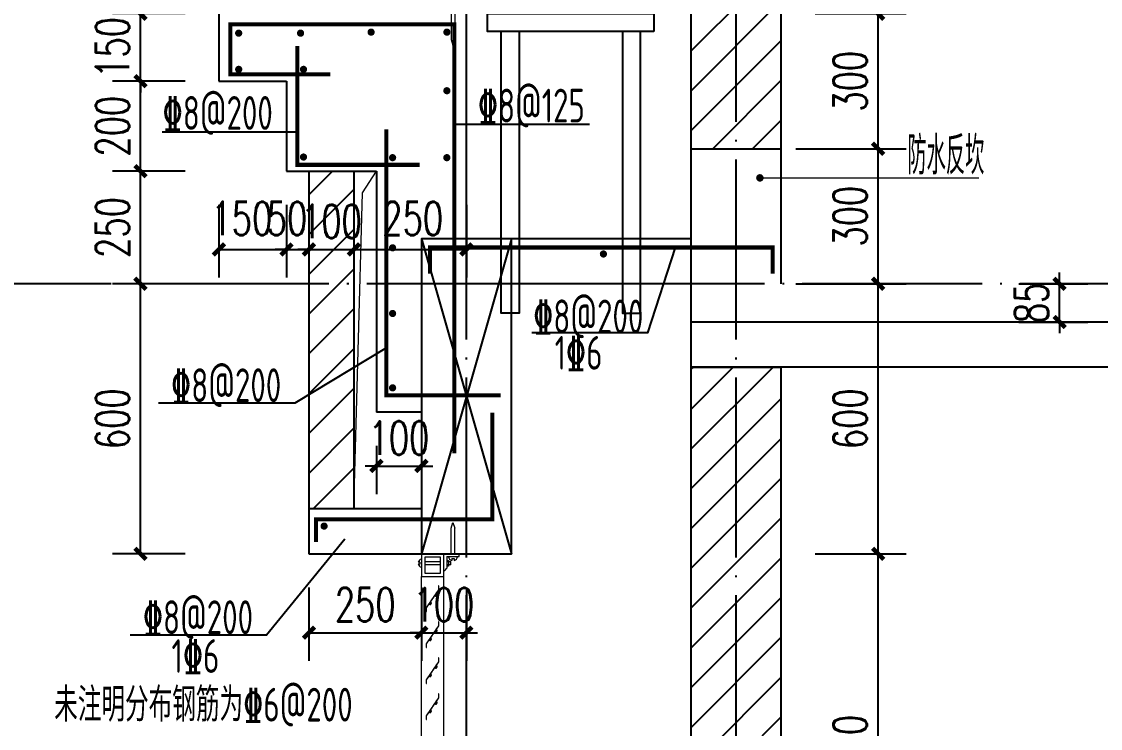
# Model space of a CAD drawing. Extents: x 393367 to 3005760, y 4998 to 826018.
# Drawn here: x 2853679 to 2856077, y 448455 to 450025 of the extents above; entities that cross this region are included whole.
import ezdxf

# ---------------------------------------------------------------- set-up
doc = ezdxf.new("R2010")
doc.units = 0
doc.header["$LTSCALE"] = 1000
doc.linetypes.add('DOTE', pattern=[2.42, 2, -0.2, 0.02, -0.2])
doc.layers.get('0').update_dxf_attribs({"linetype": 'CONTINUOUS'})
doc.layers.get('Defpoints').update_dxf_attribs({"linetype": 'CONTINUOUS'})
for name, color, linetype, lineweight in [('DIM_IDEN', 3, 'CONTINUOUS', 15), ('REIN', 1, 'CONTINUOUS', 18), ('立面-洞口示意', 214, 'CONTINUOUS', 13), ('立面-百叶', 36, 'CONTINUOUS', 9)]:
    doc.layers.add(name, color=color, linetype=linetype, lineweight=lineweight)
for name, color, linetype in [('DOTE', 8, 'DOTE'), ('PUB_DIM', 3, 'CONTINUOUS'), ('PUB_HATCH', 8, 'CONTINUOUS'), ('PUB_TEXT', 7, 'CONTINUOUS'), ('S-大样-砼线', 7, 'CONTINUOUS'), ('S-引出线', 40, 'CONTINUOUS'), ('TEXT', 7, 'CONTINUOUS'), ('WALL', 130, 'CONTINUOUS'), ('空调外机', 8, 'CONTINUOUS')]:
    doc.layers.add(name, color=color, linetype=linetype)
doc.styles.add('_TCH_DIM_T3', font='SIMPLEX', dxfattribs={"width": 0.705882, "bigfont": 'GBCBIG'})
doc.styles.add('DIM_FONT_T3', font='SIMPLEX', dxfattribs={"width": 0.705882, "bigfont": 'GBCBIG'})
doc.styles.add('TSSD_Rein', font='Tssdeng.shx', dxfattribs={"width": 0.7, "bigfont": 'hztxt.shx'})
doc.dimstyles.new('_TCH_ARCH&&25', dxfattribs={"dimtxt": 74.375, "dimasz": 25, "dimexe": 62.5, "dimexo": 75, "dimgap": 25, "dimtad": 1, "dimdec": 0, "dimzin": 0, "dimdsep": 46, "dimtxsty": '_TCH_DIM_T3', "dimblk": 'ARCHTICK', "dimcen": 0.09, "dimclrt": 7, "dimazin": 2, "dimtfac": 1, "dimtdec": 0, "dimtix": 1, "dimtmove": 2, "dimatfit": 3, "dimfxl": 1, "dimtolj": 1, "dimtzin": 0, "dimarcsym": 0})
pattern_1 = [(45, (2411524.25, 612130.613), (-44.1941915, 44.1941915), [])]

# ---------------------------------------------------------------- blocks, each defined once
blk = doc.blocks.new('A$C245D61ED')
at = {"layer": '立面-百叶'}
for p, q in [((61.8, 57.3), (65.7, 69.8)), ((61.8, 0), (61.8, 57.3)), ((65.7, 69.8), (70, 57.3)), ((70, 0), (70, 57.3)), ((45.9, 0), (79.7, 0)), ((79.7, -6.2), (79.7, 0)), ((-7.5, -18.3), (-11.1, -18.3)), ((-7.5, -22.8), (-11.1, -22.8)), ((-7.5, -18.3), (-7.5, -22.8)), ((38.4, -17.9), (3.4, -17.9)), ((52.2, -6.2), (52.2, -31.7)), ((52.2, -6.2), (79.7, -6.2)), ((61.3, -17.9), (52.2, -17.9)), ((61.3, -24.1), (61.3, -17.9)), ((63.4, -10.2), (63.4, -14.4)), ((63.4, -10.2), (68.8, -10.2)), ((68.8, -10.2), (68.8, -14.4)), ((38.4, -24.1), (3.4, -24.1)), ((61.3, -24.1), (52.2, -24.1)), ((-4.1, -2150), (-4.1, -50)), ((45.9, -2150), (45.9, -50))]:
    blk.add_line(p, q, dxfattribs=at)
for points in [[(-4.1, 0), (-4.1, -50), (45.9, -50), (45.9, 0)], [(3.4, -7.5), (3.4, -42.5), (38.4, -42.5), (38.4, -7.5)]]:
    blk.add_lwpolyline(points, close=True, dxfattribs=at)
at = {"layer": '立面-百叶', "elevation": 0}
blk.add_lwpolyline([(52.2, -14.4), (56.4, -14.4), (56.4, -27.5), (52.2, -27.5)], dxfattribs=at)
at = {"layer": '立面-百叶'}
for points in [[(18.6, -110, 0.381382), (16.2, -107.2, -0.56119), (16.1, -106.9), (25.8, -92.6, -0.56119), (26.1, -92.6, 0.381382), (29.6, -93.8, 0.433252), (29.7, -93.6), (29.3, -92.8, 0.372825), (29, -92.7, -2.886751), (30, -91.1, 0.372825), (30.3, -91.4), (31.1, -91.4, 0.433252), (31.3, -91.3, 0.381382), (28.9, -88.5, -0.56119), (28.7, -88.2), (34.4, -79.9), (34.4, -71), (33.6, -71), (33.6, -79.6), (6.5, -119.5), (6.5, -128.1), (7.4, -128.1), (7.4, -119.7), (13.1, -111.3, -0.56119), (13.4, -111.3, 0.381382), (16.9, -112.5, 0.433252), (17, -112.3), (16.6, -111.5, 0.372825), (16.3, -111.4, -2.886751), (17.3, -109.8, 0.372825), (17.6, -110.1), (18.4, -110.1, 0.433252)], [(18.6, -190, 0.381382), (16.2, -187.2, -0.56119), (16.1, -186.9), (25.8, -172.6, -0.56119), (26.1, -172.6, 0.381382), (29.6, -173.8, 0.433252), (29.7, -173.6), (29.3, -172.8, 0.372825), (29, -172.7, -2.886751), (30, -171.1, 0.372825), (30.3, -171.4), (31.1, -171.4, 0.433252), (31.3, -171.3, 0.381382), (28.9, -168.5, -0.56119), (28.7, -168.2), (34.4, -159.9), (34.4, -151), (33.6, -151), (33.6, -159.6), (6.5, -199.5), (6.5, -208.1), (7.4, -208.1), (7.4, -199.7), (13.1, -191.3, -0.56119), (13.4, -191.3, 0.381382), (16.9, -192.5, 0.433252), (17, -192.3), (16.6, -191.5, 0.372825), (16.3, -191.4, -2.886751), (17.3, -189.8, 0.372825), (17.6, -190.1), (18.4, -190.1, 0.433252)], [(18.6, -270, 0.381382), (16.2, -267.2, -0.56119), (16.1, -266.9), (25.8, -252.6, -0.56119), (26.1, -252.6, 0.381382), (29.6, -253.8, 0.433252), (29.7, -253.6), (29.3, -252.8, 0.372825), (29, -252.7, -2.886751), (30, -251.1, 0.372825), (30.3, -251.4), (31.1, -251.4, 0.433252), (31.3, -251.3, 0.381382), (28.9, -248.5, -0.56119), (28.7, -248.2), (34.4, -239.9), (34.4, -231), (33.6, -231), (33.6, -239.6), (6.5, -279.5), (6.5, -288.1), (7.4, -288.1), (7.4, -279.7), (13.1, -271.3, -0.56119), (13.4, -271.3, 0.381382), (16.9, -272.5, 0.433252), (17, -272.3), (16.6, -271.5, 0.372825), (16.3, -271.4, -2.886751), (17.3, -269.8, 0.372825), (17.6, -270.1), (18.4, -270.1, 0.433252)], [(18.6, -350, 0.381382), (16.2, -347.2, -0.56119), (16.1, -346.9), (25.8, -332.6, -0.56119), (26.1, -332.6, 0.381382), (29.6, -333.8, 0.433252), (29.7, -333.6), (29.3, -332.8, 0.372825), (29, -332.7, -2.886751), (30, -331.1, 0.372825), (30.3, -331.4), (31.1, -331.4, 0.433252), (31.3, -331.3, 0.381382), (28.9, -328.5, -0.56119), (28.7, -328.2), (34.4, -319.9), (34.4, -311), (33.6, -311), (33.6, -319.6), (6.5, -359.5), (6.5, -368.1), (7.4, -368.1), (7.4, -359.7), (13.1, -351.3, -0.56119), (13.4, -351.3, 0.381382), (16.9, -352.5, 0.433252), (17, -352.3), (16.6, -351.5, 0.372825), (16.3, -351.4, -2.886751), (17.3, -349.8, 0.372825), (17.6, -350.1), (18.4, -350.1, 0.433252)]]:
    blk.add_lwpolyline(points, format="xyb", close=True, dxfattribs=at)
for centre, radius, start, end in [((-2.6, -20.6), 8.77, 100.1805, 164.9513), ((-2.6, -20.6), 8.77, 195.0487, 259.8195), ((66.1, -4.4), 10.4, 190.1805, 254.9513), ((66.1, -4.4), 10.4, 285.0487, 349.8195), ((42.9, -28), 9.94, 287.5787, 338.7505)]:
    blk.add_arc(centre, radius, start, end, dxfattribs=at)
blk = doc.blocks.new('GDFGDGDXAXAFDSD')
at = {"layer": '立面-百叶'}
for p, q in [((885057.2, -119586), (885057.2, -119643.4)), ((885065.4, -119586), (885065.4, -119643.3)), ((885057.2, -119643.4), (885061.1, -119655.9)), ((885061.1, -119655.9), (885065.4, -119643.3))]:
    blk.add_line(p, q, dxfattribs=at)
blk = doc.blocks.new('_ArchTick')
at = {"color": 0, "linetype": 'ByBlock', "const_width": 0.4}
blk.add_lwpolyline([(-0.5, -0.5), (0.5, 0.5)], dxfattribs=at)
blk = doc.blocks.new('*D1666')
at = {"layer": 'Defpoints', "color": 0}
for p in [(2855367.6, 450042.7), (2855582.8, 450042.7), (2855367.6, 449742.7)]:
    blk.add_point(p, dxfattribs=at)
at = {"layer": 'PUB_DIM', "color": 0, "lineweight": -2}
for p, q in [((2855442.6, 450042.7), (2855645.3, 450042.7)), ((2855582.8, 449742.7), (2855582.8, 450042.7)), ((2855442.6, 449742.7), (2855645.3, 449742.7))]:
    blk.add_line(p, q, dxfattribs=at)
at = {"layer": 'PUB_DIM', "color": 0, "lineweight": -2, "xscale": 25, "yscale": 25, "zscale": 25}
for p, rotation in [((2855582.8, 450042.7), 90), ((2855582.8, 449742.7), 270)]:
    blk.add_blockref('_ArchTick', p, dxfattribs=dict(at, rotation=rotation))
at = {"layer": 'PUB_DIM', "color": 7, "insert": (2855520.6, 449892.7), "char_height": 74.38, "attachment_point": 5, "rotation": 90, "style": '_TCH_DIM_T3'}
blk.add_mtext('\\A1;300', dxfattribs=at)
blk = doc.blocks.new('*D1672')
at = {"layer": 'Defpoints', "color": 0, "transparency": 16777216}
for p in [(2855367.6, 449442.7), (2855582.8, 449442.7), (2855367.6, 448842.7)]:
    blk.add_point(p, dxfattribs=at)
at = {"layer": 'PUB_DIM', "color": 0, "lineweight": -2, "transparency": 16777216}
for p, q in [((2855442.6, 449442.7), (2855645.3, 449442.7)), ((2855582.8, 448842.7), (2855582.8, 449442.7)), ((2855442.6, 448842.7), (2855645.3, 448842.7))]:
    blk.add_line(p, q, dxfattribs=at)
at = {"layer": 'PUB_DIM', "color": 0, "lineweight": -2, "transparency": 16777216, "xscale": 25, "yscale": 25, "zscale": 25}
for p, rotation in [((2855582.8, 449442.7), 90), ((2855582.8, 448842.7), 270)]:
    blk.add_blockref('_ArchTick', p, dxfattribs=dict(at, rotation=rotation))
at = {"layer": 'PUB_DIM', "color": 7, "transparency": 16777216, "insert": (2855520.6, 449142.7), "char_height": 74.38, "attachment_point": 5, "rotation": 90, "style": '_TCH_DIM_T3'}
blk.add_mtext('\\A1;600', dxfattribs=at)
blk = doc.blocks.new('*D1673')
at = {"layer": 'Defpoints', "color": 0, "transparency": 16777216}
for p in [(2855367.6, 448842.7), (2855582.8, 448842.7), (2855367.6, 447992.7)]:
    blk.add_point(p, dxfattribs=at)
at = {"layer": 'PUB_DIM', "color": 0, "lineweight": -2, "transparency": 16777216}
for p, q in [((2855442.6, 448842.7), (2855645.3, 448842.7)), ((2855582.8, 447992.7), (2855582.8, 448842.7)), ((2855442.6, 447992.7), (2855645.3, 447992.7))]:
    blk.add_line(p, q, dxfattribs=at)
at = {"layer": 'PUB_DIM', "color": 0, "lineweight": -2, "transparency": 16777216, "xscale": 25, "yscale": 25, "zscale": 25}
for p, rotation in [((2855582.8, 448842.7), 90), ((2855582.8, 447992.7), 270)]:
    blk.add_blockref('_ArchTick', p, dxfattribs=dict(at, rotation=rotation))
at = {"layer": 'PUB_DIM', "color": 7, "transparency": 16777216, "insert": (2855520.6, 448417.7), "char_height": 74.38, "attachment_point": 5, "rotation": 90, "style": '_TCH_DIM_T3'}
blk.add_mtext('\\A1;850', dxfattribs=at)
blk = doc.blocks.new('*D1259')
at = {"layer": 'Defpoints', "color": 0, "transparency": 16777216}
for p in [(2854117.6, 449692.7), (2854267.6, 449692.7), (2854267.6, 449519)]:
    blk.add_point(p, dxfattribs=at)
at = {"layer": 'PUB_DIM', "color": 0, "lineweight": -2, "transparency": 16777216}
for p, q in [((2854117.6, 449617.7), (2854117.6, 449456.5)), ((2854267.6, 449617.7), (2854267.6, 449456.5)), ((2854117.6, 449519), (2854267.6, 449519))]:
    blk.add_line(p, q, dxfattribs=at)
at = {"layer": 'PUB_DIM', "color": 0, "lineweight": -2, "transparency": 16777216, "xscale": 25, "yscale": 25, "zscale": 25, "rotation": 180}
blk.add_blockref('_ArchTick', (2854117.6, 449519), dxfattribs=at)
at = {"layer": 'PUB_DIM', "color": 0, "lineweight": -2, "transparency": 16777216, "xscale": 25, "yscale": 25, "zscale": 25}
blk.add_blockref('_ArchTick', (2854267.6, 449519), dxfattribs=at)
at = {"layer": 'PUB_DIM', "color": 7, "transparency": 16777216, "insert": (2854168.5, 449587.7), "char_height": 74.38, "attachment_point": 5, "style": '_TCH_DIM_T3'}
blk.add_mtext('\\A1;150', dxfattribs=at)
blk = doc.blocks.new('*D1260')
at = {"layer": 'Defpoints', "color": 0, "transparency": 16777216}
for p in [(2854267.6, 449692.7), (2854317.6, 449692.7), (2854317.6, 449519)]:
    blk.add_point(p, dxfattribs=at)
at = {"layer": 'PUB_DIM', "color": 0, "lineweight": -2, "transparency": 16777216}
for p, q in [((2854267.6, 449617.7), (2854267.6, 449456.5)), ((2854317.6, 449617.7), (2854317.6, 449456.5)), ((2854267.6, 449519), (2854242.6, 449519)), ((2854267.6, 449519), (2854317.6, 449519)), ((2854317.6, 449519), (2854342.6, 449519))]:
    blk.add_line(p, q, dxfattribs=at)
at = {"layer": 'PUB_DIM', "color": 0, "lineweight": -2, "transparency": 16777216, "xscale": 25, "yscale": 25, "zscale": 25}
blk.add_blockref('_ArchTick', (2854267.6, 449519), dxfattribs=at)
at = {"layer": 'PUB_DIM', "color": 0, "lineweight": -2, "transparency": 16777216, "xscale": 25, "yscale": 25, "zscale": 25, "rotation": 180}
blk.add_blockref('_ArchTick', (2854317.6, 449519), dxfattribs=at)
at = {"layer": 'PUB_DIM', "color": 7, "transparency": 16777216, "insert": (2854268.8, 449587.7), "char_height": 74.38, "attachment_point": 5, "style": '_TCH_DIM_T3'}
blk.add_mtext('\\A1;50', dxfattribs=at)
blk = doc.blocks.new('*D1261')
at = {"layer": 'Defpoints', "color": 0, "transparency": 16777216}
for p in [(2854317.6, 449692.7), (2854417.6, 449692.7), (2854417.6, 449519)]:
    blk.add_point(p, dxfattribs=at)
at = {"layer": 'PUB_DIM', "color": 0, "lineweight": -2, "transparency": 16777216}
for p, q in [((2854317.6, 449617.7), (2854317.6, 449456.5)), ((2854417.6, 449617.7), (2854417.6, 449456.5)), ((2854317.6, 449519), (2854292.6, 449519)), ((2854317.6, 449519), (2854417.6, 449519)), ((2854417.6, 449519), (2854442.6, 449519))]:
    blk.add_line(p, q, dxfattribs=at)
at = {"layer": 'PUB_DIM', "color": 0, "lineweight": -2, "transparency": 16777216, "xscale": 25, "yscale": 25, "zscale": 25}
blk.add_blockref('_ArchTick', (2854317.6, 449519), dxfattribs=at)
at = {"layer": 'PUB_DIM', "color": 0, "lineweight": -2, "transparency": 16777216, "xscale": 25, "yscale": 25, "zscale": 25, "rotation": 180}
blk.add_blockref('_ArchTick', (2854417.6, 449519), dxfattribs=at)
at = {"layer": 'PUB_DIM', "color": 7, "transparency": 16777216, "insert": (2854367.6, 449581.2), "char_height": 74.38, "attachment_point": 5, "style": '_TCH_DIM_T3'}
blk.add_mtext('\\A1;100', dxfattribs=at)
blk = doc.blocks.new('*D1262')
at = {"layer": 'Defpoints', "color": 0, "transparency": 16777216}
for p in [(2854417.6, 449692.7), (2854667.6, 449692.7), (2854667.6, 449519)]:
    blk.add_point(p, dxfattribs=at)
at = {"layer": 'PUB_DIM', "color": 0, "lineweight": -2, "transparency": 16777216}
for p, q in [((2854417.6, 449617.7), (2854417.6, 449456.5)), ((2854667.6, 449617.7), (2854667.6, 449456.5)), ((2854417.6, 449519), (2854667.6, 449519))]:
    blk.add_line(p, q, dxfattribs=at)
at = {"layer": 'PUB_DIM', "color": 0, "lineweight": -2, "transparency": 16777216, "xscale": 25, "yscale": 25, "zscale": 25, "rotation": 180}
blk.add_blockref('_ArchTick', (2854417.6, 449519), dxfattribs=at)
at = {"layer": 'PUB_DIM', "color": 0, "lineweight": -2, "transparency": 16777216, "xscale": 25, "yscale": 25, "zscale": 25}
blk.add_blockref('_ArchTick', (2854667.6, 449519), dxfattribs=at)
at = {"layer": 'PUB_DIM', "color": 7, "transparency": 16777216, "insert": (2854548.4, 449587.7), "char_height": 74.38, "attachment_point": 5, "style": '_TCH_DIM_T3'}
blk.add_mtext('\\A1;250', dxfattribs=at)
blk = doc.blocks.new('*D1263')
at = {"layer": 'Defpoints', "color": 0, "transparency": 16777216}
for p in [(2854317.6, 448842.7), (2854567.6, 448842.7), (2854567.6, 448667.6)]:
    blk.add_point(p, dxfattribs=at)
at = {"layer": 'PUB_DIM', "color": 0, "lineweight": -2, "transparency": 16777216}
for p, q in [((2854317.6, 448767.7), (2854317.6, 448605.1)), ((2854567.6, 448767.7), (2854567.6, 448605.1)), ((2854317.6, 448667.6), (2854567.6, 448667.6))]:
    blk.add_line(p, q, dxfattribs=at)
at = {"layer": 'PUB_DIM', "color": 0, "lineweight": -2, "transparency": 16777216, "xscale": 25, "yscale": 25, "zscale": 25, "rotation": 180}
blk.add_blockref('_ArchTick', (2854317.6, 448667.6), dxfattribs=at)
at = {"layer": 'PUB_DIM', "color": 0, "lineweight": -2, "transparency": 16777216, "xscale": 25, "yscale": 25, "zscale": 25}
blk.add_blockref('_ArchTick', (2854567.6, 448667.6), dxfattribs=at)
at = {"layer": 'PUB_DIM', "color": 7, "transparency": 16777216, "insert": (2854442.6, 448729.8), "char_height": 74.38, "attachment_point": 5, "style": '_TCH_DIM_T3'}
blk.add_mtext('\\A1;250', dxfattribs=at)
blk = doc.blocks.new('*D1264')
at = {"layer": 'Defpoints', "color": 0, "transparency": 16777216}
for p in [(2854567.6, 448842.7), (2854667.6, 448842.7), (2854667.6, 448667.6)]:
    blk.add_point(p, dxfattribs=at)
at = {"layer": 'PUB_DIM', "color": 0, "lineweight": -2, "transparency": 16777216}
for p, q in [((2854567.6, 448767.7), (2854567.6, 448605.1)), ((2854667.6, 448767.7), (2854667.6, 448605.1)), ((2854567.6, 448667.6), (2854542.6, 448667.6)), ((2854567.6, 448667.6), (2854667.6, 448667.6)), ((2854667.6, 448667.6), (2854692.6, 448667.6))]:
    blk.add_line(p, q, dxfattribs=at)
at = {"layer": 'PUB_DIM', "color": 0, "lineweight": -2, "transparency": 16777216, "xscale": 25, "yscale": 25, "zscale": 25}
blk.add_blockref('_ArchTick', (2854567.6, 448667.6), dxfattribs=at)
at = {"layer": 'PUB_DIM', "color": 0, "lineweight": -2, "transparency": 16777216, "xscale": 25, "yscale": 25, "zscale": 25, "rotation": 180}
blk.add_blockref('_ArchTick', (2854667.6, 448667.6), dxfattribs=at)
at = {"layer": 'PUB_DIM', "color": 7, "transparency": 16777216, "insert": (2854617.6, 448729.8), "char_height": 74.38, "attachment_point": 5, "style": '_TCH_DIM_T3'}
blk.add_mtext('\\A1;100', dxfattribs=at)
blk = doc.blocks.new('*D1265')
at = {"layer": 'Defpoints', "color": 0, "transparency": 16777216}
for p in [(2853943, 450042.7), (2854117.6, 450042.7), (2854117.6, 449892.7)]:
    blk.add_point(p, dxfattribs=at)
at = {"layer": 'PUB_DIM', "color": 0, "lineweight": -2, "transparency": 16777216}
for p, q in [((2853943, 450042.7), (2853943, 450067.7)), ((2854042.6, 450042.7), (2853880.5, 450042.7)), ((2853943, 449892.7), (2853943, 450042.7)), ((2854042.6, 449892.7), (2853880.5, 449892.7)), ((2853943, 449892.7), (2853943, 449867.7))]:
    blk.add_line(p, q, dxfattribs=at)
at = {"layer": 'PUB_DIM', "color": 0, "lineweight": -2, "transparency": 16777216, "xscale": 25, "yscale": 25, "zscale": 25}
for p, rotation in [((2853943, 450042.7), 270), ((2853943, 449892.7), 90)]:
    blk.add_blockref('_ArchTick', p, dxfattribs=dict(at, rotation=rotation))
at = {"layer": 'PUB_DIM', "color": 7, "transparency": 16777216, "insert": (2853880.8, 449967.7), "char_height": 74.38, "attachment_point": 5, "rotation": 90, "style": '_TCH_DIM_T3'}
blk.add_mtext('\\A1;150', dxfattribs=at)
blk = doc.blocks.new('*D1266')
at = {"layer": 'Defpoints', "color": 0, "transparency": 16777216}
for p in [(2853943, 449892.7), (2854117.6, 449892.7), (2854117.6, 449692.7)]:
    blk.add_point(p, dxfattribs=at)
at = {"layer": 'PUB_DIM', "color": 0, "lineweight": -2, "transparency": 16777216}
for p, q in [((2854042.6, 449892.7), (2853880.5, 449892.7)), ((2853943, 449692.7), (2853943, 449892.7)), ((2854042.6, 449692.7), (2853880.5, 449692.7))]:
    blk.add_line(p, q, dxfattribs=at)
at = {"layer": 'PUB_DIM', "color": 0, "lineweight": -2, "transparency": 16777216, "xscale": 25, "yscale": 25, "zscale": 25}
for p, rotation in [((2853943, 449892.7), 90), ((2853943, 449692.7), 270)]:
    blk.add_blockref('_ArchTick', p, dxfattribs=dict(at, rotation=rotation))
at = {"layer": 'PUB_DIM', "color": 7, "transparency": 16777216, "insert": (2853880.8, 449792.7), "char_height": 74.38, "attachment_point": 5, "rotation": 90, "style": '_TCH_DIM_T3'}
blk.add_mtext('\\A1;200', dxfattribs=at)
blk = doc.blocks.new('*D1267')
at = {"layer": 'Defpoints', "color": 0, "transparency": 16777216}
for p in [(2853943, 449692.7), (2854117.6, 449692.7), (2854117.6, 449442.7)]:
    blk.add_point(p, dxfattribs=at)
at = {"layer": 'PUB_DIM', "color": 0, "lineweight": -2, "transparency": 16777216}
for p, q in [((2854042.6, 449692.7), (2853880.5, 449692.7)), ((2853943, 449442.7), (2853943, 449692.7)), ((2854042.6, 449442.7), (2853880.5, 449442.7))]:
    blk.add_line(p, q, dxfattribs=at)
at = {"layer": 'PUB_DIM', "color": 0, "lineweight": -2, "transparency": 16777216, "xscale": 25, "yscale": 25, "zscale": 25}
for p, rotation in [((2853943, 449692.7), 90), ((2853943, 449442.7), 270)]:
    blk.add_blockref('_ArchTick', p, dxfattribs=dict(at, rotation=rotation))
at = {"layer": 'PUB_DIM', "color": 7, "transparency": 16777216, "insert": (2853880.8, 449567.7), "char_height": 74.38, "attachment_point": 5, "rotation": 90, "style": '_TCH_DIM_T3'}
blk.add_mtext('\\A1;250', dxfattribs=at)
blk = doc.blocks.new('*D1268')
at = {"layer": 'Defpoints', "color": 0, "transparency": 16777216}
for p in [(2853943, 449442.7), (2854117.6, 449442.7), (2854117.6, 448842.7)]:
    blk.add_point(p, dxfattribs=at)
at = {"layer": 'PUB_DIM', "color": 0, "lineweight": -2, "transparency": 16777216}
for p, q in [((2854042.6, 449442.7), (2853880.5, 449442.7)), ((2853943, 448842.7), (2853943, 449442.7)), ((2854042.6, 448842.7), (2853880.5, 448842.7))]:
    blk.add_line(p, q, dxfattribs=at)
at = {"layer": 'PUB_DIM', "color": 0, "lineweight": -2, "transparency": 16777216, "xscale": 25, "yscale": 25, "zscale": 25}
for p, rotation in [((2853943, 449442.7), 90), ((2853943, 448842.7), 270)]:
    blk.add_blockref('_ArchTick', p, dxfattribs=dict(at, rotation=rotation))
at = {"layer": 'PUB_DIM', "color": 7, "transparency": 16777216, "insert": (2853880.8, 449142.7), "char_height": 74.38, "attachment_point": 5, "rotation": 90, "style": '_TCH_DIM_T3'}
blk.add_mtext('\\A1;600', dxfattribs=at)
blk = doc.blocks.new('*D1275')
at = {"layer": 'Defpoints', "color": 0, "transparency": 16777216}
for p in [(2855820.3, 449442.7), (2855986.2, 449442.7), (2855820.3, 449357.7)]:
    blk.add_point(p, dxfattribs=at)
at = {"layer": 'PUB_DIM', "color": 0, "lineweight": -2, "transparency": 16777216}
for p, q in [((2855986.2, 449442.7), (2855986.2, 449467.7)), ((2855895.3, 449442.7), (2856048.7, 449442.7)), ((2855986.2, 449357.7), (2855986.2, 449442.7)), ((2855895.3, 449357.7), (2856048.7, 449357.7)), ((2855986.2, 449357.7), (2855986.2, 449332.7))]:
    blk.add_line(p, q, dxfattribs=at)
at = {"layer": 'PUB_DIM', "color": 0, "lineweight": -2, "transparency": 16777216, "xscale": 25, "yscale": 25, "zscale": 25}
for p, rotation in [((2855986.2, 449442.7), 270), ((2855986.2, 449357.7), 90)]:
    blk.add_blockref('_ArchTick', p, dxfattribs=dict(at, rotation=rotation))
at = {"layer": 'PUB_DIM', "color": 7, "transparency": 16777216, "insert": (2855924, 449400.2), "char_height": 74.38, "attachment_point": 5, "rotation": 90, "style": '_TCH_DIM_T3'}
blk.add_mtext('\\A1;85', dxfattribs=at)
blk = doc.blocks.new('*D1875')
at = {"layer": 'Defpoints', "color": 0, "transparency": 16777216}
for p in [(2854467.6, 449157.8), (2854567.6, 449157.8), (2854567.6, 449037.9)]:
    blk.add_point(p, dxfattribs=at)
at = {"layer": 'PUB_DIM', "color": 0, "lineweight": -2, "transparency": 16777216}
for p, q in [((2854467.6, 449082.8), (2854467.6, 448975.4)), ((2854567.6, 449082.8), (2854567.6, 448975.4)), ((2854467.6, 449037.9), (2854442.6, 449037.9)), ((2854467.6, 449037.9), (2854567.6, 449037.9)), ((2854567.6, 449037.9), (2854592.6, 449037.9))]:
    blk.add_line(p, q, dxfattribs=at)
at = {"layer": 'PUB_DIM', "color": 0, "lineweight": -2, "transparency": 16777216, "xscale": 25, "yscale": 25, "zscale": 25}
blk.add_blockref('_ArchTick', (2854467.6, 449037.9), dxfattribs=at)
at = {"layer": 'PUB_DIM', "color": 0, "lineweight": -2, "transparency": 16777216, "xscale": 25, "yscale": 25, "zscale": 25, "rotation": 180}
blk.add_blockref('_ArchTick', (2854567.6, 449037.9), dxfattribs=at)
at = {"layer": 'PUB_DIM', "color": 7, "transparency": 16777216, "insert": (2854517.6, 449100.1), "char_height": 74.38, "attachment_point": 5, "style": '_TCH_DIM_T3'}
blk.add_mtext('\\A1;100', dxfattribs=at)
blk = doc.blocks.new('*D3002')
at = {"layer": 'Defpoints', "color": 0}
for p in [(2855324.8, 449742.7), (2855582.8, 449742.7), (2855324.8, 449442.7)]:
    blk.add_point(p, dxfattribs=at)
at = {"layer": 'PUB_DIM', "color": 0, "lineweight": -2}
for p, q in [((2855399.8, 449742.7), (2855645.3, 449742.7)), ((2855582.8, 449442.7), (2855582.8, 449742.7)), ((2855399.8, 449442.7), (2855645.3, 449442.7))]:
    blk.add_line(p, q, dxfattribs=at)
at = {"layer": 'PUB_DIM', "color": 0, "lineweight": -2, "xscale": 25, "yscale": 25, "zscale": 25}
for p, rotation in [((2855582.8, 449742.7), 90), ((2855582.8, 449442.7), 270)]:
    blk.add_blockref('_ArchTick', p, dxfattribs=dict(at, rotation=rotation))
at = {"layer": 'PUB_DIM', "color": 7, "insert": (2855520.6, 449592.7), "char_height": 74.38, "attachment_point": 5, "rotation": 90, "style": '_TCH_DIM_T3'}
blk.add_mtext('\\A1;300', dxfattribs=at)

msp = doc.modelspace()

# ---------------------------------------------------------------- hatches: boundary and pattern name
at = {"layer": 'PUB_HATCH'}
h = msp.add_hatch(dxfattribs=at)
h.set_pattern_fill('普通砖', color=256, scale=25, style=0)
h.set_pattern_definition(pattern_1)
h.paths.add_polyline_path([(2855167.58279, 449742.70355), (2855367.58279, 449742.70355), (2855367.5828, 450842.70355), (2855167.5828, 450842.70355)])
h = msp.add_hatch(dxfattribs=at)
h.set_pattern_fill('普通砖', color=256, scale=25, style=0)
h.set_pattern_definition(pattern_1)
h.paths.add_polyline_path([(2854417.5828, 449692.70355), (2854317.5828, 449692.70355), (2854317.5828, 448942.74097), (2854417.5828, 448942.74097)])
h = msp.add_hatch(dxfattribs=at)
h.set_pattern_fill('普通砖', color=256, scale=25, style=0)
h.set_pattern_definition(pattern_1)
h.paths.add_polyline_path([(2855167.58279, 447992.70355), (2855367.58279, 447992.70355), (2855367.5828, 449257.70355), (2855167.5828, 449257.70355)])

# ---------------------------------------------------------------- linework, layer by layer
at = {"layer": 'DIM_IDEN'}
msp.add_line((2855320.02591, 449677.90193), (2855806.71789, 449677.90193), dxfattribs=at)
at = {"layer": 'DIM_IDEN', "const_width": 8.33333}
msp.add_lwpolyline([(2855315.85924, 449677.90193, 1), (2855324.19258, 449677.90193, 1)], format="xyb", close=True, dxfattribs=at)
at = {"layer": 'DOTE', "linetype": 'DOTE', "ltscale": 0.2}
for p, q in [((2854667.5828, 442542.70126), (2854667.5828, 462142.70355)), ((2855267.5828, 442542.70126), (2855267.5828, 462142.70355)), ((2857266.10772, 449442.70355), (2853497.38864, 449442.70355))]:
    msp.add_line(p, q, dxfattribs=at)
at = {"layer": 'REIN', "const_width": 9}
for points in [[(2854365.27026, 449907.62287), (2854143.10748, 449907.62287), (2854143.10748, 450018.97296), (2854640.84206, 450018.97296), (2854640.84206, 449066.33337)], [(2854291.4768, 449970.57992), (2854291.4768, 449706.89523), (2854563.7212, 449706.89523)], [(2854489.74195, 449785.46053), (2854489.74195, 449194.90331), (2854743.7512, 449194.90331)], [(2854586.57026, 449465.04473), (2854586.57026, 449523.21134), (2855348.59533, 449523.21134), (2855348.59533, 449465.04473)], [(2854333.29816, 448869.05677), (2854333.29816, 448919.39859), (2854725.37525, 448919.39859), (2854725.37525, 449156.33747)]]:
    msp.add_lwpolyline(points, dxfattribs=at)
at = {"layer": 'REIN', "const_width": 8}
for points in [[(2854157.39562, 449999.37145, 1), (2854165.39562, 449999.37145, 1)], [(2854294.83837, 449999.37145, 1), (2854302.83837, 449999.37145, 1)], [(2854451.78627, 450001.6302, 1), (2854459.78627, 450001.6302, 1)], [(2854620.20434, 450001.6302, 1), (2854628.20434, 450001.6302, 1)], [(2854157.39562, 449918.93638, 1), (2854165.39562, 449918.93638, 1)], [(2854301.51549, 449918.93638, 1), (2854309.51549, 449918.93638, 1)], [(2854620.20434, 449871.5114, 1), (2854628.20434, 449871.5114, 1)], [(2854301.51549, 449724.18075, 1), (2854309.51549, 449724.18075, 1)], [(2854499.48331, 449722.76681, 1), (2854507.48331, 449722.76681, 1)], [(2854620.20434, 449722.76681, 1), (2854628.20434, 449722.76681, 1)], [(2854499.48331, 449522.53768, 1), (2854507.48331, 449522.53768, 1)], [(2854968.18339, 449508.85045, 1), (2854976.18339, 449508.85045, 1)], [(2854499.48331, 449376.67478, 1), (2854507.48331, 449376.67478, 1)], [(2854499.48331, 449211.48176, 1), (2854507.48331, 449211.48176, 1)], [(2854347.24752, 448904.33679, 1), (2854355.24752, 448904.33679, 1)]]:
    msp.add_lwpolyline(points, format="xyb", close=True, dxfattribs=at)
at = {"layer": 'S-大样-砼线'}
for p, q in [((2854567.58279, 449542.79953), (2854767.58279, 448842.79955)), ((2854767.58574, 449542.79953), (2854567.58574, 448842.79955))]:
    msp.add_line(p, q, dxfattribs=at)
msp.add_lwpolyline([(2854767.5828, 449542.79953), (2854567.58279, 449542.79953), (2854567.58279, 448842.79955), (2854767.5828, 448842.79955)], close=True, dxfattribs=at)
at = {"layer": 'S-引出线'}
for p, q in [((2853991.34251, 449780.54657), (2854291.4768, 449780.54657)), ((2854640.84206, 449796.90107), (2854940.97635, 449796.90107))]:
    msp.add_line(p, q, dxfattribs=at)
for points in [[(2855131.71191, 449523.21134), (2855070.09446, 449333.46106), (2854813.11837, 449333.46106)], [(2854489.74195, 449300.68681), (2854285.86302, 449177.19833), (2853982.89693, 449177.19833)], [(2854396.98215, 448875.24707), (2854223.21044, 448661.86268), (2853920.24435, 448661.86268)]]:
    msp.add_lwpolyline(points, dxfattribs=at)
at = {"layer": 'WALL'}
for p, q in [((2855167.58279, 449257.70355), (2855167.5828, 450842.70355)), ((2855367.58279, 449442.70355), (2855367.5828, 450842.70355)), ((2854117.5828, 450042.74097), (2854117.5828, 449892.74097)), ((2854667.5828, 449542.79953), (2854667.58279, 450042.74097)), ((2854117.5828, 449892.74097), (2854267.5828, 449892.74097)), ((2854267.5828, 449892.74097), (2854267.5828, 449692.70355)), ((2855167.58279, 449742.70355), (2855367.58279, 449742.70355)), ((2854267.5828, 449692.70355), (2854467.58279, 449692.70355)), ((2854317.5828, 449692.70355), (2854317.5828, 448942.74097)), ((2854417.5828, 449692.70355), (2854417.5828, 448942.74097)), ((2854467.58279, 449692.70355), (2854467.58279, 449157.79951)), ((2855167.58279, 449542.78924), (2854767.5828, 449542.78924)), ((2855167.58279, 449442.78924), (2854767.5828, 449442.78924)), ((2857266.10771, 449357.70355), (2855167.58279, 449357.70355)), ((2854767.5828, 448842.77839), (2854767.5828, 449257.70355)), ((2857266.10771, 449257.70355), (2855167.58279, 449257.70355)), ((2855167.58279, 447992.70355), (2855167.5828, 449257.70355)), ((2855167.5828, 449257.70355), (2855367.5828, 449257.70355)), ((2855367.58279, 447992.70355), (2855367.5828, 449257.70355)), ((2854567.58279, 449157.79951), (2854467.58279, 449157.79951)), ((2854567.5828, 448942.74097), (2854317.5828, 448942.74097)), ((2854317.5828, 448942.74097), (2854317.5828, 448842.77839)), ((2854317.5828, 448842.77839), (2854767.5828, 448842.77839))]:
    msp.add_line(p, q, dxfattribs=at)
at = {"layer": '空调外机', "linetype": 'Continuous'}
msp.add_lwpolyline([(2855084.59405, 450002.69977), (2854714.59405, 450002.69977), (2854714.59405, 450042.69977), (2855084.59405, 450042.69977)], close=True, dxfattribs=at)
for points in [[(2854784.59405, 450002.69977), (2854784.59405, 449377.70355), (2854744.59405, 449377.70355), (2854744.59405, 450002.69977)], [(2855014.59405, 450002.69977), (2855014.59405, 449377.70355), (2855054.59405, 449377.70355), (2855054.59405, 450002.69977)]]:
    msp.add_lwpolyline(points, dxfattribs=at)
at = {"layer": '立面-洞口示意'}
msp.add_lwpolyline([(2854417.58279, 448942.74096), (2854436.80942, 449644.81143), (2854467.58279, 449692.70355)], dxfattribs=at)

# ---------------------------------------------------------------- block references
for name, p in [('GDFGDGDXAXAFDSD', (1969576.19101, 569628.78608)), ('A$C245D61ED', (2854571.64952, 448842.70971))]:
    msp.add_blockref(name, p)

# ---------------------------------------------------------------- texts
at = {"layer": 'PUB_TEXT', "style": 'DIM_FONT_T3', "width": 0.705882}
msp.add_text('防水反坎', height=84.397163, dxfattribs=at).set_placement((2855647.6178, 449685.54319))
at = {"layer": 'TEXT', "style": 'TSSD_Rein', "width": 0.7}
for s, p in [('%%1328@200', (2853992.16862, 449784.65534)), ('%%1328@125', (2854692.91983, 449801.00984)), ('%%1328@200', (2854815.83737, 449332.69202)), ('1%%1326', (2854863.82818, 449251.88434)), ('%%1328@200', (2854010.89296, 449179.81693)), ('%%1328@200', (2853948.24038, 448664.48128)), ('1%%1326', (2854012.0871, 448578.30198)), ('未注明分布钢筋为%%1326@200', (2853751.19872, 448470.22225))]:
    msp.add_text(s, height=75, rotation=0.00000019, dxfattribs=at).set_placement(p)

# ---------------------------------------------------------------- dimensions: what is measured, and where the dimension line sits
at = {"layer": 'PUB_DIM'}
for p1, p2, distance, picture, middle in [((2854117.5828, 449892.74097), (2854117.5828, 450042.74097), 174.61077, '*D1265', (2853880.78453, 449967.74097)), ((2855367.5828, 449742.70355), (2855367.5828, 450042.70355), -215.20442, '*D1666', (2855520.59972, 449892.70355)), ((2854117.5828, 449692.74097), (2854117.5828, 449892.74097), 174.61077, '*D1266', (2853880.78453, 449792.74097)), ((2854117.5828, 449442.70355), (2854117.5828, 449692.74097), 174.61077, '*D1267', (2853880.78453, 449567.72226)), ((2854317.5828, 449692.70355), (2854417.5828, 449692.70355), -173.71069, '*D1261', (2854367.5828, 449581.18036)), ((2855820.25688, 449357.70355), (2855820.25688, 449442.70355), -165.95989, '*D1275', (2855924.02926, 449400.20355)), ((2854117.5828, 448842.70355), (2854117.5828, 449442.70355), 174.61077, '*D1268', (2853880.78453, 449142.70355)), ((2855367.5828, 448842.70355), (2855367.5828, 449442.70355), -215.20442, '*D1672', (2855520.59972, 449142.70355)), ((2854317.5828, 448842.70355), (2854567.61328, 448842.70355), -175.05636, '*D1263', (2854442.59804, 448729.83469)), ((2854567.61328, 448842.70355), (2854667.61328, 448842.70355), -175.05636, '*D1264', (2854617.61328, 448729.83469)), ((2855367.58281, 447992.70355), (2855367.5828, 448842.70355), -215.20442, '*D1673', (2855520.59972, 448417.70355))]:
    dim = msp.add_aligned_dim(p1=p1, p2=p2, distance=distance, dimstyle='_TCH_ARCH&&25', dxfattribs=at)
    dim.commit()
    dim.dimension.update_dxf_attribs({"geometry": picture, "text_midpoint": middle})
dim = msp.add_linear_dim(base=(2855582.78722, 449742.70355), p1=(2855324.77618, 449442.70355), p2=(2855324.77618, 449742.70355), angle=90, dimstyle='_TCH_ARCH&&25', dxfattribs=at)
dim.commit()
dim.dimension.update_dxf_attribs({"geometry": '*D3002', "text_midpoint": (2855520.59972, 449592.70355)})
for base, p1, p2, picture, middle in [((2854267.5828, 449518.99286), (2854117.5828, 449692.70355), (2854267.5828, 449692.70355), '*D1259', (2854168.54759, 449587.74286)), ((2854317.5828, 449518.99286), (2854267.5828, 449692.70355), (2854317.5828, 449692.70355), '*D1260', (2854268.83932, 449587.74286)), ((2854667.5828, 449518.99286), (2854417.5828, 449692.70355), (2854667.5828, 449692.70355), '*D1262', (2854548.39168, 449587.74286))]:
    dim = msp.add_linear_dim(base=base, p1=p1, p2=p2, angle=360, dimstyle='_TCH_ARCH&&25', dxfattribs=at)
    dim.commit()
    dim.dimension.update_dxf_attribs({"geometry": picture, "text_midpoint": middle, "dimtype": 161})
dim = msp.add_linear_dim(base=(2854567.58279, 449037.92186), p1=(2854467.58279, 449157.79951), p2=(2854567.58279, 449157.79951), dimstyle='_TCH_ARCH&&25', dxfattribs=at)
dim.commit()
dim.dimension.update_dxf_attribs({"geometry": '*D1875', "text_midpoint": (2854517.58279, 449100.10936)})

doc.saveas('drawing.dxf')
